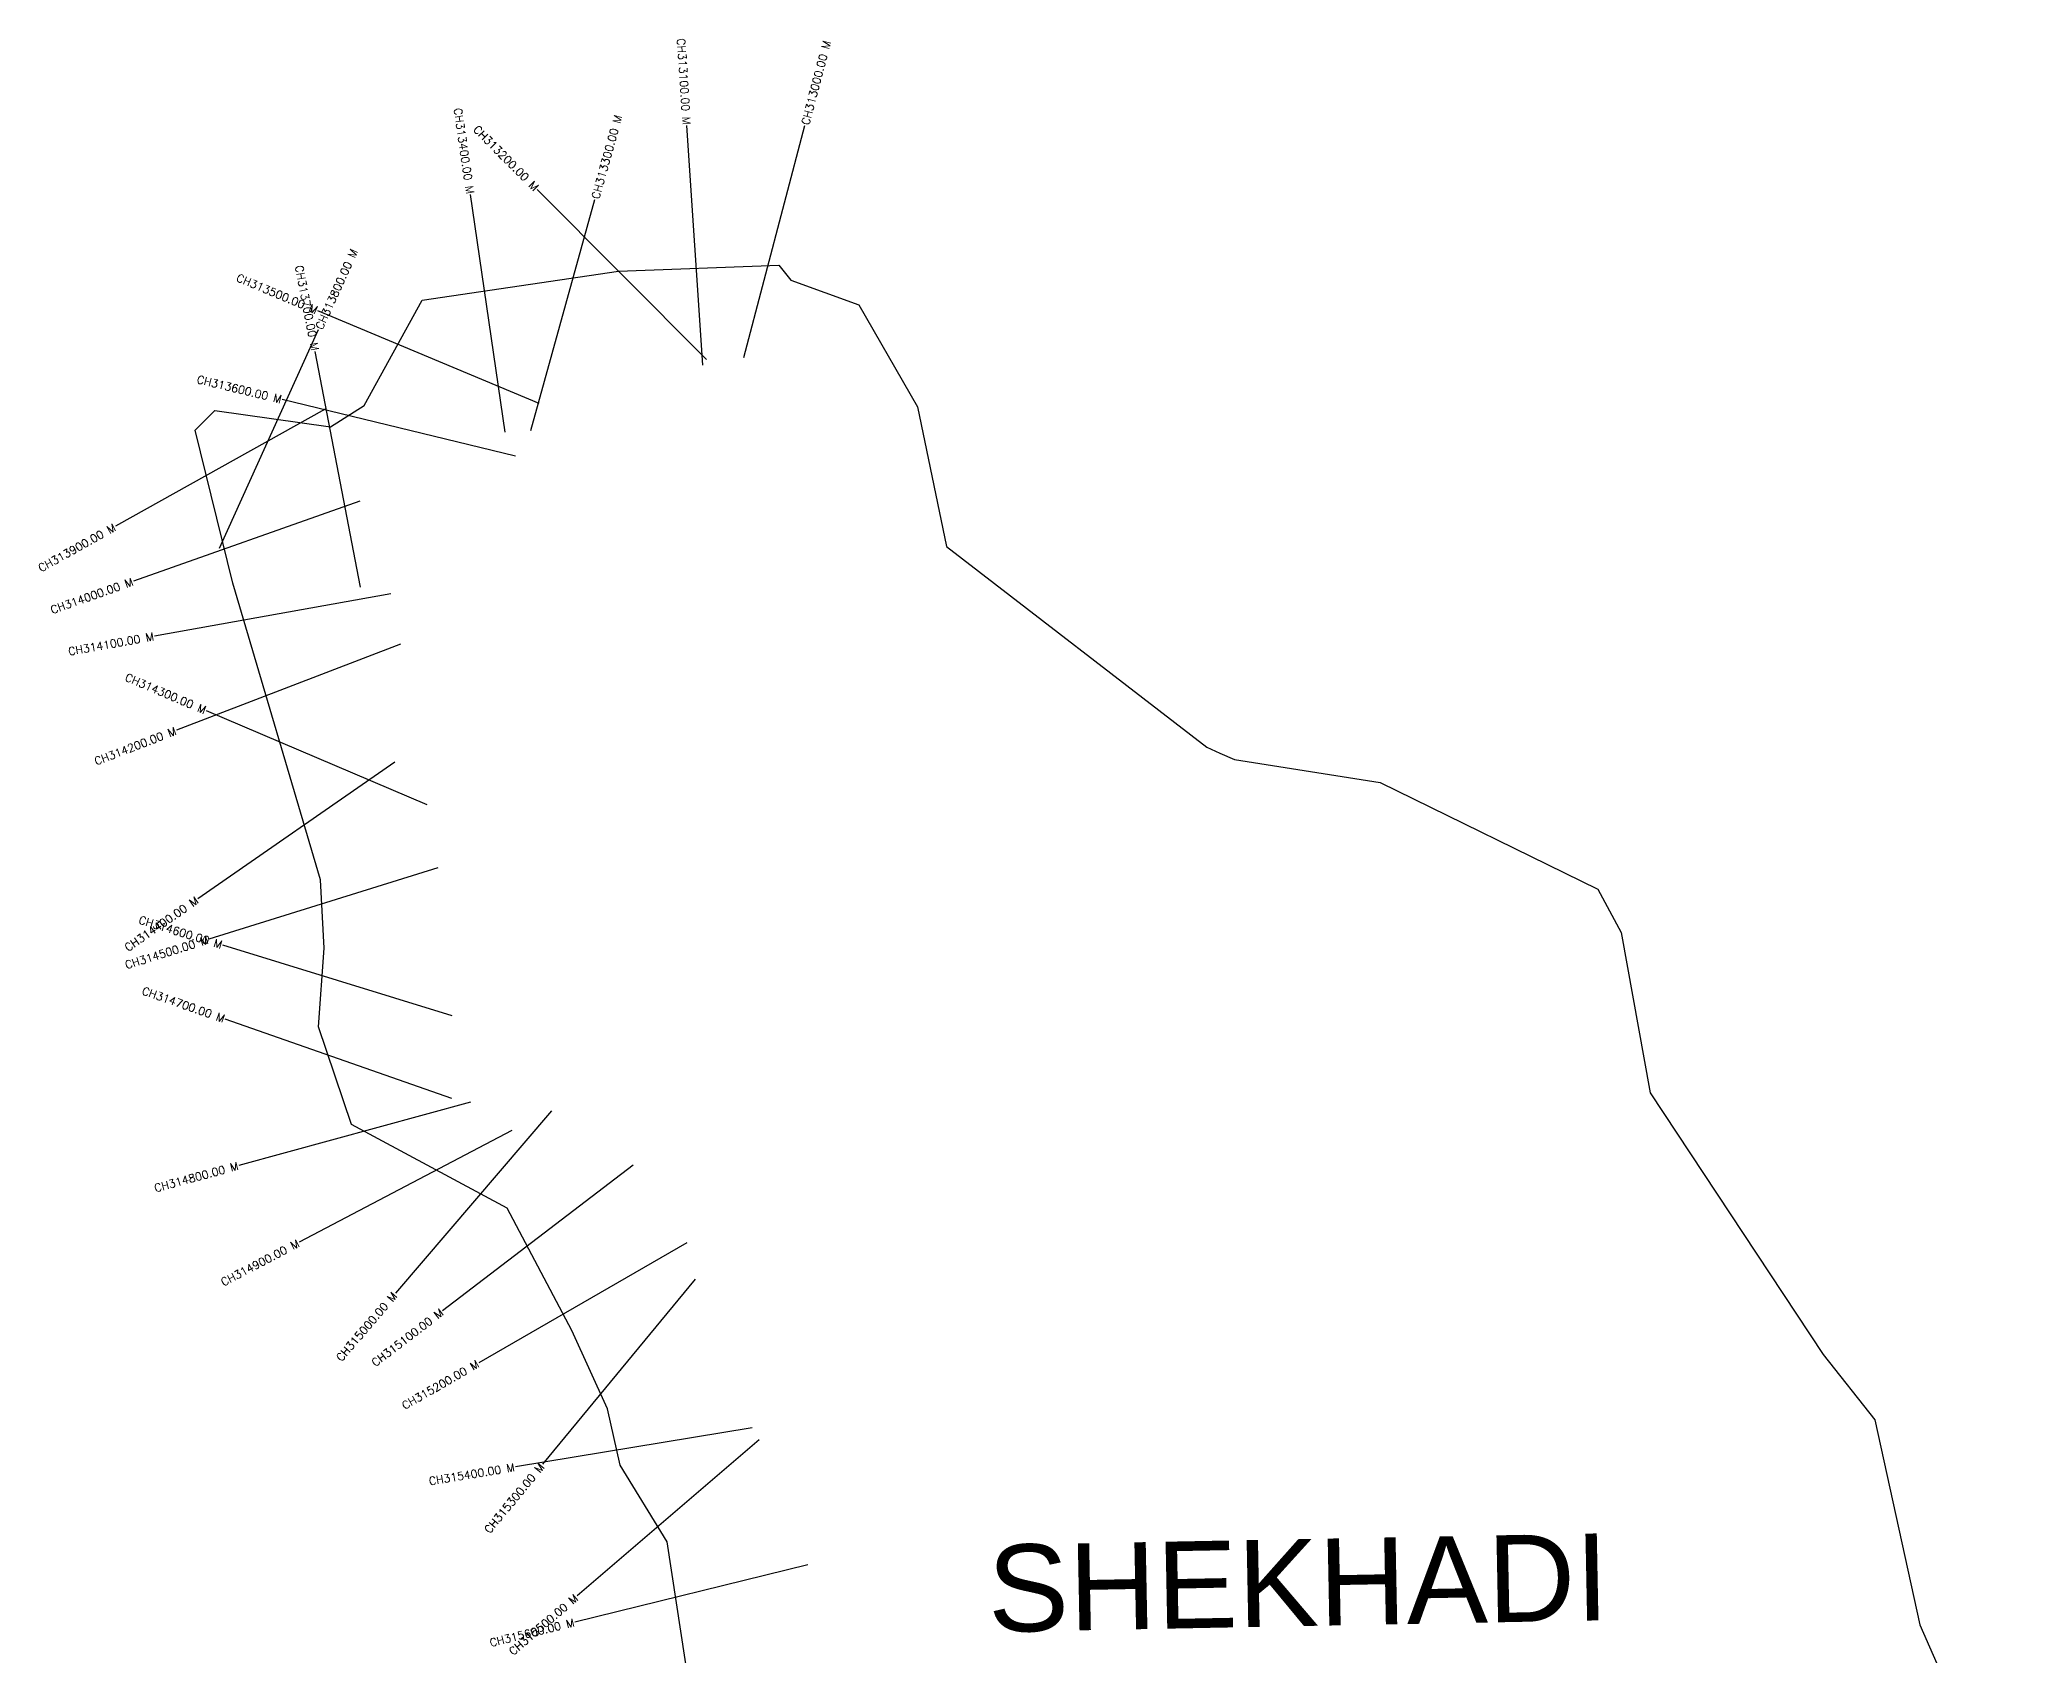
# Model space of a CAD drawing. Header units: metres. Extents: x 285152 to 287610, y 2002566 to 2006554.
# Drawn here: x 285152 to 287610, y 2004532 to 2006554 of the extents above; entities that cross this region are included whole.
import ezdxf
from ezdxf.enums import TextEntityAlignment as Align

# ---------------------------------------------------------------- set-up
doc = ezdxf.new("R2010")
doc.units = ezdxf.units.M
doc.header["$MEASUREMENT"] = 0
for name, color, linetype in [('CS', 134, 'Continuous'), ('CSMark', 6, 'Continuous'), ('village', 3, 'Continuous'), ('VILLAGE NAME', 250, 'Continuous')]:
    doc.layers.add(name, color=color, linetype=linetype)
doc.styles.get("Standard").update_dxf_attribs({"font": 'simplex.shx'})

msp = doc.modelspace()

# ---------------------------------------------------------------- linework, layer by layer
at = {"color": 6, "flags": 128}
msp.add_lwpolyline([(286076.4, 2006271.1), (286091.8, 2006252.5)], dxfattribs=at)
at = {"layer": 'CS'}
for p, q in [((285981.4, 2006146.2), (285961.5, 2006445.6)), ((286032.7, 2006155.7), (286109.1, 2006445.8)), ((285734.5, 2006062.4), (285691, 2006359.3)), ((285986.1, 2006153.1), (285774.5, 2006365.8)), ((285766.6, 2006064.2), (285846.8, 2006353.2)), ((285777.1, 2006098), (285500.4, 2006213.9)), ((285377.6, 2005917.3), (285501.1, 2006190.7)), ((285553.5, 2005868.6), (285497.2, 2006163.3)), ((285509.4, 2006091.2), (285247.6, 2005944.7)), ((285747.4, 2006032.2), (285455.9, 2006102.9)), ((285552.8, 2005975.8), (285269.9, 2005875.9)), ((285591.6, 2005860.1), (285296.3, 2005807.2)), ((285603.7, 2005797.3), (285323.8, 2005689.5)), ((285637.1, 2005596.3), (285361, 2005713.7)), ((285596.8, 2005649.6), (285350.4, 2005478.6)), ((285650.5, 2005517.4), (285364.2, 2005428)), ((285668.2, 2005332.3), (285381.5, 2005420.6)), ((285667.7, 2005229), (285384.5, 2005328.1)), ((285691.1, 2005224.3), (285401.7, 2005145.3)), ((285792.4, 2005213.3), (285597.3, 2004985.5)), ((285742.7, 2005188.7), (285477.1, 2005049.2)), ((285894.5, 2005145.7), (285656.2, 2004963.4)), ((285961.4, 2005048.4), (285701.5, 2004898.5)), ((285972.2, 2005002.9), (285781.2, 2004771.6)), ((286043.3, 2004817.1), (285747.3, 2004768.1)), ((286052.1, 2004802.1), (285824.4, 2004606.8)), ((286113, 2004645.9), (285821.7, 2004574.1))]:
    msp.add_line(p, q, dxfattribs=at)
at = {"layer": 'village', "color": 6}
for points in [[(285965.7, 2004486.5, 0), (285937.1, 2004674.4, 0), (285878.1, 2004770.5, 0), (285862.5, 2004840.9, 0), (285817.7, 2004938.6, 0), (285737.2, 2005091.6, 0), (285542.6, 2005196.3, 0), (285501.2, 2005318.7, 0), (285508.4, 2005416.8, 0), (285503.8, 2005502.2, 0), (285394.3, 2005873.3, 0), (285346.9, 2006064.9, 0), (285371.6, 2006089.3, 0), (285516.3, 2006069, 0), (285558.3, 2006095.6, 0), (285630.9, 2006227.3, 0), (285876.2, 2006263.4, 0), (286076.4, 2006271.1, 0)], [(286091.8, 2006252.5, 0), (286176.4, 2006221.5, 0), (286249.8, 2006094.1, 0), (286286, 2005919.1, 0), (286611.5, 2005668.1, 0), (286627.7, 2005660.6, 0), (286646.3, 2005653, 0), (286828.3, 2005624, 0), (287100.2, 2005490.6, 0), (287129.3, 2005436.4, 0), (287165.9, 2005235.8, 0), (287382.1, 2004908.7, 0), (287446.4, 2004826.9, 0), (287503, 2004570.7, 0), (287567.7, 2004422.5, 0), (287610.1, 2004363, 0)]]:
    msp.add_polyline3d(points, dxfattribs=at)

# ---------------------------------------------------------------- texts
at = {"layer": 'CSMark'}
for s, rotation, p in [('CH313100.00 M', 273.798, (285961.5, 2006446.6)), ('CH313400.00 M', 278.3209, (285690.9, 2006360.3)), ('CH313200.00 M', 314.851, (285773.8, 2006366.5)), ('CH313500.00 M', 337.2721, (285499.4, 2006214.3)), ('CH313700.00 M', 280.8154, (285497.1, 2006164.3)), ('CH313600.00 M', 346.3626, (285454.9, 2006103.1)), ('CH313900.00 M', 29.2283, (285246.7, 2005944.2)), ('CH314000.00 M', 19.4526, (285269, 2005875.6)), ('CH314100.00 M', 10.1715, (285295.3, 2005807)), ('CH314300.00 M', 336.9598, (285360.1, 2005714.1)), ('CH314200.00 M', 21.0764, (285322.8, 2005689.1)), ('CH314400.00 M', 34.7548, (285349.5, 2005478.1)), ('CH314600.00 M', 342.8856, (285380.6, 2005420.9)), ('CH314500.00 M', 17.3436, (285363.2, 2005427.7)), ('CH314700.00 M', 340.7201, (285383.6, 2005328.4)), ('CH314800.00 M', 15.2659, (285400.8, 2005145)), ('CH314900.00 M', 27.7135, (285476.2, 2005048.7)), ('CH315000.00 M', 49.4179, (285596.6, 2004984.7)), ('CH315100.00 M', 37.4242, (285655.4, 2004962.8)), ('CH315200.00 M', 29.9621, (285700.6, 2004898)), ('CH315400.00 M', 9.3992, (285746.3, 2004767.9)), ('CH315300.00 M', 50.4383, (285780.5, 2004770.8)), ('CH315500.00 M', 40.6174, (285823.6, 2004606.1)), ('CH315600.00 M', 13.8404, (285820.7, 2004573.9))]:
    msp.add_text(s, height=10, rotation=rotation, dxfattribs=at).set_placement(p, align=Align.MIDDLE_RIGHT)
for s, rotation, p in [('CH313000.00 M', 75.2276, (286109.4, 2006446.8)), ('CH313300.00 M', 74.4884, (285847.1, 2006354.2)), ('CH313800.00 M', 65.6865, (285501.5, 2006191.6))]:
    msp.add_text(s, height=10, rotation=rotation, dxfattribs=at).set_placement(p, align=Align.MIDDLE_LEFT)
at = {"layer": 'VILLAGE NAME', "insert": (286336.6, 2004670.3), "char_height": 108.748, "attachment_point": 1, "rotation": 1.1028}
msp.add_mtext_dynamic_manual_height_columns('{\\fArial|b0|i0|c0|p34;SHEKHADI}', width=726.929, gutter_width=543.7, heights=[0], dxfattribs=at)

doc.saveas('drawing.dxf')
